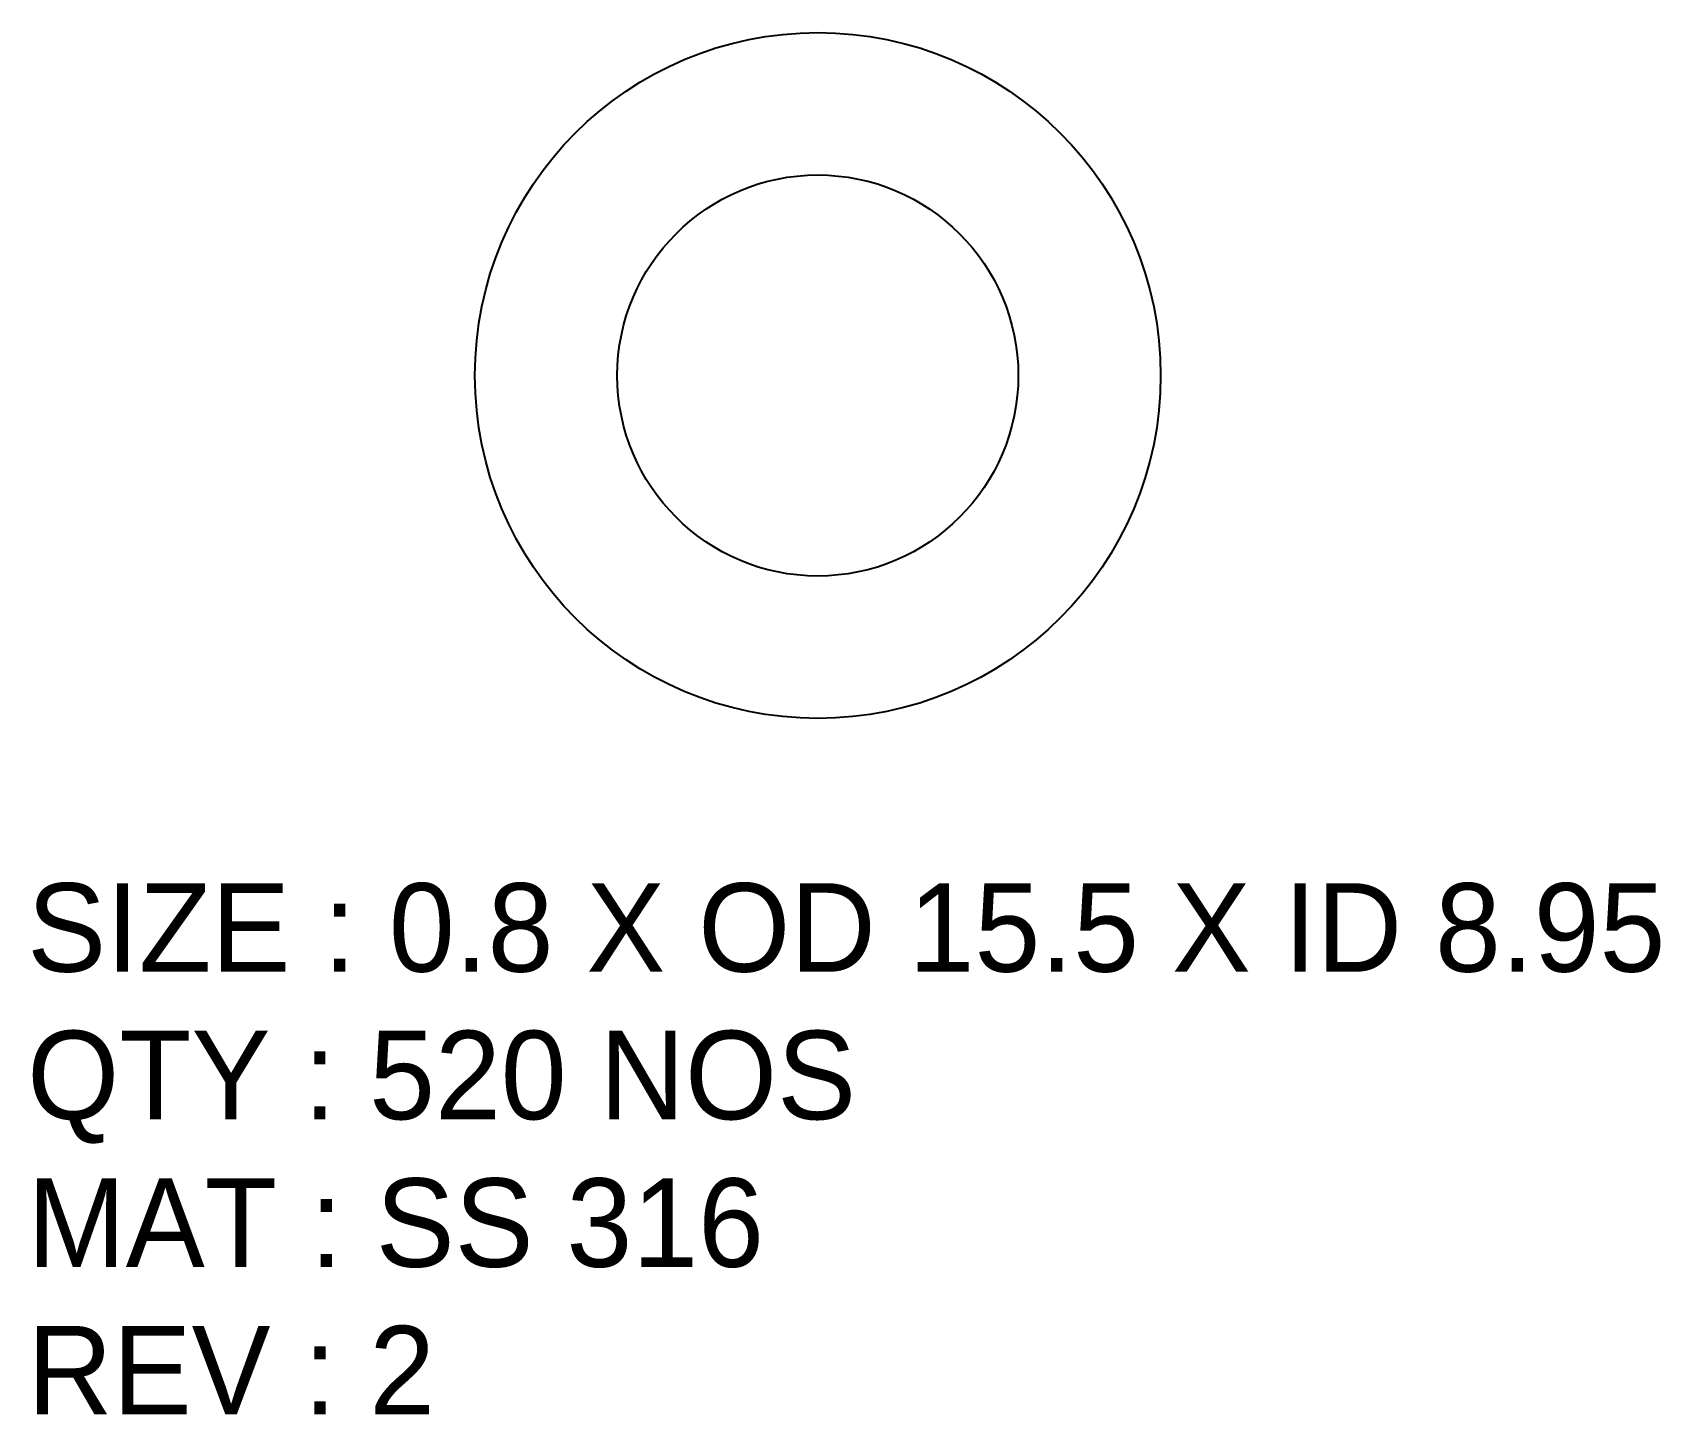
# Model space of a CAD drawing. Header units: inches. Extents: x 5382.9 to 5419.7, y 15062 to 15093.2.
import ezdxf

# ---------------------------------------------------------------- set-up
doc = ezdxf.new("R2010")
doc.units = ezdxf.units.IN
doc.header["$MEASUREMENT"] = 0
doc.layers.add('LaserCutting', color=3, linetype='Continuous')

msp = doc.modelspace()

# ---------------------------------------------------------------- linework, layer by layer
at = {"layer": 'LaserCutting'}
for radius in [7.747, 4.53]:
    msp.add_circle((5400.643, 15085.445), radius, dxfattribs=at)

# ---------------------------------------------------------------- texts
at = {"layer": 'LaserCutting', "insert": (5382.78, 15073.976), "char_height": 2, "width": 89.3043, "attachment_point": 1}
msp.add_mtext('SIZE : 0.8 X OD 15.5 X ID 8.95\\PQTY : 520 NOS\\PMAT : SS 316\\PREV : 2', dxfattribs=at)

doc.saveas('drawing.dxf')
